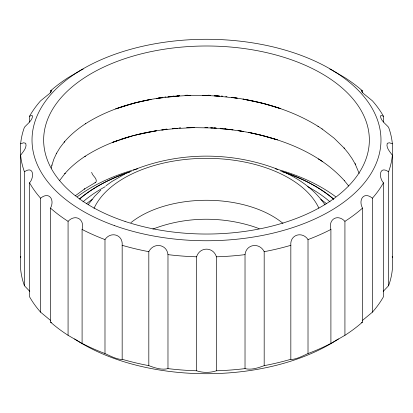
<?xml version="1.0" encoding="UTF-8"?>
<svg xmlns="http://www.w3.org/2000/svg" width="413" height="413" viewBox="0 0 413 413"><rect width="100%" height="100%" fill="white"/><g stroke="black" fill="none" stroke-linecap="round" stroke-linejoin="round"><path stroke-width="0.62" d="M82.094 229.437C84.975 219.308 75.388 213.531 68.073 221.337L68.073 335.31L82.414 343.652L82.094 343.404L82.094 229.437A186.113 107.452 0 0 0 104.99 239.576L104.985 353.549C110.369 355.97 115.821 359.047 121.794 359.527L122.165 359.274A186.113 107.452 0 0 0 148.825 365.644C154.818 367.875 161.581 370.229 167.977 368.613A186.113 107.452 0 0 0 196.588 370.786C202.922 372.908 210.078 372.898 216.417 370.786A186.113 107.452 0 0 0 245.028 368.608C251.419 370.229 258.187 367.864 264.181 365.65A186.113 107.452 0 0 0 290.84 359.269L291.206 359.527C297.179 359.047 302.631 355.97 308.015 353.549A186.113 107.452 0 0 0 330.906 343.404L330.906 229.437C328.025 219.308 337.612 213.531 344.927 221.337L344.927 335.31L330.586 343.652L330.906 343.404M290.835 359.274L290.835 245.301C289.797 234.589 302.249 230.981 308.015 239.576L308.015 353.549M51.305 168.148L51.966 165.014M51.852 165.412L53.824 159.196L56.638 153.099L56.39 153.569L60.045 147.58L64.5 141.773L64.165 142.155C70.339 134.906 77.752 128.794 85.713 123.606L85.352 123.838C105.227 111.138 128.02 103.642 151.101 99.378L135.092 102.899L115.754 108.872C130.756 103.431 146.367 99.786 162.17 97.628L156.599 98.444L179.216 95.904L167.802 96.931L168.205 96.885M68.078 335.31A186.113 107.452 0 0 1 50.515 322.094L50.51 208.121C54.898 199.877 49.25 191.023 40.593 198.204L40.593 312.176L50.355 320.281M245.023 368.613L245.023 254.64C246.231 243.882 259.565 242.271 264.181 251.677L264.181 365.65M40.598 312.176A186.113 107.452 0 0 1 29.555 296.787L29.55 182.814C34.315 177.647 34 165.257 24.419 171.756L24.419 285.729L29.782 291.371M196.583 370.786L196.583 256.814C199.716 246.597 213.284 246.597 216.417 256.814L216.417 370.786M59.575 180.589L65.166 173.269L64.831 173.651C70.752 166.878 77.763 161.111 85.274 156.181L84.908 156.419C106.435 142.578 131.355 134.803 156.481 130.761L136.151 134.917M88.243 204.564L94.763 196.19L100.813 190.13M148.819 365.65L148.819 251.677C153.435 242.271 166.769 243.882 167.977 254.64L167.977 368.613M383.218 291.371L388.581 285.729A186.113 107.452 0 0 0 392.35 269.209L392.35 143.791A186.113 107.452 0 0 0 388.581 127.271C385.675 123.905 380.693 120.642 380.404 115.903L381.245 115.588L383.45 116.213L383.45 122.011M362.645 320.281L372.407 312.176A186.113 107.452 0 0 0 383.45 296.787L383.45 182.814C378.685 177.647 379 165.257 388.581 171.756L388.581 285.729M104.985 239.576C110.751 230.981 123.203 234.589 122.165 245.301L122.165 359.274M75.527 195.633L84.758 188.824L84.391 189.061L95.558 182.453M106.033 185.726L111.804 181.56L124.86 174.023M24.424 285.729A186.113 107.452 0 0 1 20.655 269.209L20.65 143.791L23.639 142.769L25.74 143.296C27.258 147.709 22.901 151.855 20.65 155.242A186.113 107.452 0 0 0 24.424 171.756M133.327 170.146C178.989 151.664 231.961 151.514 277.835 169.376M152.846 229.112C184.477 216.742 220.439 216.185 252.751 226.37A93.049 53.721 0 0 1 259.178 228.699M117.215 140.678L112.62 142.346L131.272 136.213M50.51 92.837L50.51 90.906L51.78 90.545L51.579 91.366L49.436 93.606L40.593 100.824A186.113 107.452 0 0 0 29.555 116.213L29.55 122.011M361.504 322.439L362.49 322.094L362.49 208.121C358.102 199.877 363.75 191.023 372.407 198.204L372.407 312.176M29.55 116.213L31.755 115.588L32.596 115.903C32.307 120.642 27.325 123.905 24.419 127.271A186.113 107.452 0 0 0 20.655 143.791M120.555 139.47C135.634 134.431 151.261 131.164 167.043 129.315L161.736 129.987L177.796 128.304L172.402 128.758L194.172 127.596L188.689 127.72M148.654 99.518L149.842 99.296M158.809 97.814L160.022 97.644M161.839 97.391L163.052 97.22M164.885 97.003L166.109 96.854M165.747 129.161L166.893 129.037M168.556 96.565L169.789 96.446M172.877 96.141L174.11 96.022M173.217 128.391L174.947 128.242M173.486 96.353L190.78 95.362L184.983 95.573L206.5 95.424L208.266 95.48L202.427 95.32L219.922 96.183L214.099 95.77L237.253 98.175L231.507 97.385C248.259 99.507 264.81 103.235 280.794 108.691L263.215 103.415L242.952 99.089C269.364 103.72 295.44 112.145 318.263 126.45L317.953 126.244L322.285 129.083M177.218 95.785L179.707 95.594M179.01 127.937L180.755 127.813M185.334 95.279L187.848 95.191M186.593 127.514L190.114 127.41M192.985 127.622L212.303 127.963L232.596 129.816L221.678 128.624L221.951 128.649M204.843 127.416L207.791 127.498M208.049 95.202L210.578 95.326M212.303 127.963L210.687 127.875L216.19 128.195M214.28 127.823L216.051 127.937M215.632 95.609L218.162 95.785M220.17 128.242L221.931 128.391M221.311 96.038L222.571 96.152M224.868 128.665L226.04 128.784M225.715 96.446L226.969 96.585M227.15 129.161L243.386 131.458L238.012 130.58L250.397 132.764L264.372 136.032L277.36 139.826L259.591 134.803L248.719 132.439C284.015 139.594 319.956 153.481 344.545 180.832L344.241 180.481L348.696 186.015M231.884 129.45L233.051 129.594M232.602 97.246L233.851 97.411M362.49 92.837L362.49 90.906L361.22 90.545L361.421 91.366L363.564 93.606L372.407 100.824A186.113 107.452 0 0 1 383.45 116.213M50.51 322.094L51.496 322.439M392.35 143.791L389.361 142.769L387.26 143.296C385.742 147.709 390.099 151.855 392.35 155.242A186.113 107.452 0 0 1 388.581 171.756M286.374 173.161C301.505 180.414 315.501 190.796 324.99 204.802M318.97 159.201L318.66 158.995L322.414 161.483M321.964 128.871L334.102 138.174L344.318 148.267L344.014 147.921L348.335 153.213L352.108 158.649L355.319 164.209L355.092 163.765L359.186 173.445M95.047 182.613A3.49 2.019 60 0 0 95.047 177.673L93.405 175.633A5.818 3.361 60 0 1 91.66 172.329M383.45 182.814A186.113 107.452 0 0 1 372.407 198.204M362.495 208.121A186.113 107.452 0 0 1 344.927 221.337M330.906 229.432A186.113 107.452 0 0 1 308.015 239.576M290.84 245.301A186.113 107.452 0 0 1 264.181 251.672M245.028 254.635A186.113 107.452 0 0 1 216.417 256.814M196.588 256.814A186.113 107.452 0 0 1 167.983 254.635M148.825 251.672A186.113 107.452 0 0 1 122.165 245.301M68.078 221.337A186.113 107.452 0 0 1 50.515 208.121M40.598 198.204A186.113 107.452 0 0 1 29.555 182.814M50.515 90.906A186.113 107.452 0 0 1 68.078 77.69L82.414 69.348L82.094 69.596A186.113 107.452 0 0 1 83.209 69.028M329.801 69.028A186.113 107.452 0 0 1 330.906 69.596L330.586 69.348L344.927 77.69A186.113 107.452 0 0 1 362.495 90.906M362.495 322.094A186.113 107.452 0 0 1 344.927 335.31M104.99 353.543A186.113 107.452 0 0 1 82.099 343.404M20.655 257.764A186.113 107.452 0 0 1 20.784 256.53M392.226 256.53A186.113 107.452 0 0 1 392.35 257.764M338.412 338.923A174.482 100.736 0 0 1 74.588 338.923M86.317 203.816A148.308 85.625 0 0 1 92.197 199.427M320.803 199.427A148.308 85.625 0 0 1 326.683 203.816M94.014 208.389A116.321 67.159 0 0 1 206.252 158.339A116.321 67.159 0 0 1 318.857 208.116M82.951 201.869A148.308 85.625 0 0 1 105.269 186.661M307.731 186.661A148.308 85.625 0 0 1 330.049 201.869M79.704 199.009A152.423 88 0 0 1 131.406 171.271M280.546 170.93A152.423 88 0 0 1 333.766 199.422M79.43 198.88A154.126 88.986 0 0 1 112.429 178.752M113.017 178.493A154.126 88.986 0 0 1 121.407 175.045M121.98 174.828A154.126 88.986 0 0 1 129.584 172.128M282.518 171.834A154.126 88.986 0 0 1 286.663 173.238M287.252 173.445A154.126 88.986 0 0 1 333.57 198.88M77.303 196.753A162.851 94.019 0 0 1 137.477 168.829M275.523 168.829A162.851 94.019 0 0 1 335.697 196.753M130.89 222.679A93.049 53.721 0 0 1 282.962 223.376M114.556 225.632A174.482 100.736 0 0 0 380.894 143.182A174.482 100.736 0 0 0 124.05 51.238A174.482 100.736 0 0 0 114.556 225.632M125.077 221.44A162.851 94.019 0 0 0 369.351 140.017A162.851 94.019 0 0 0 125.077 58.594A162.851 94.019 0 0 0 125.077 221.44"/></g></svg>
